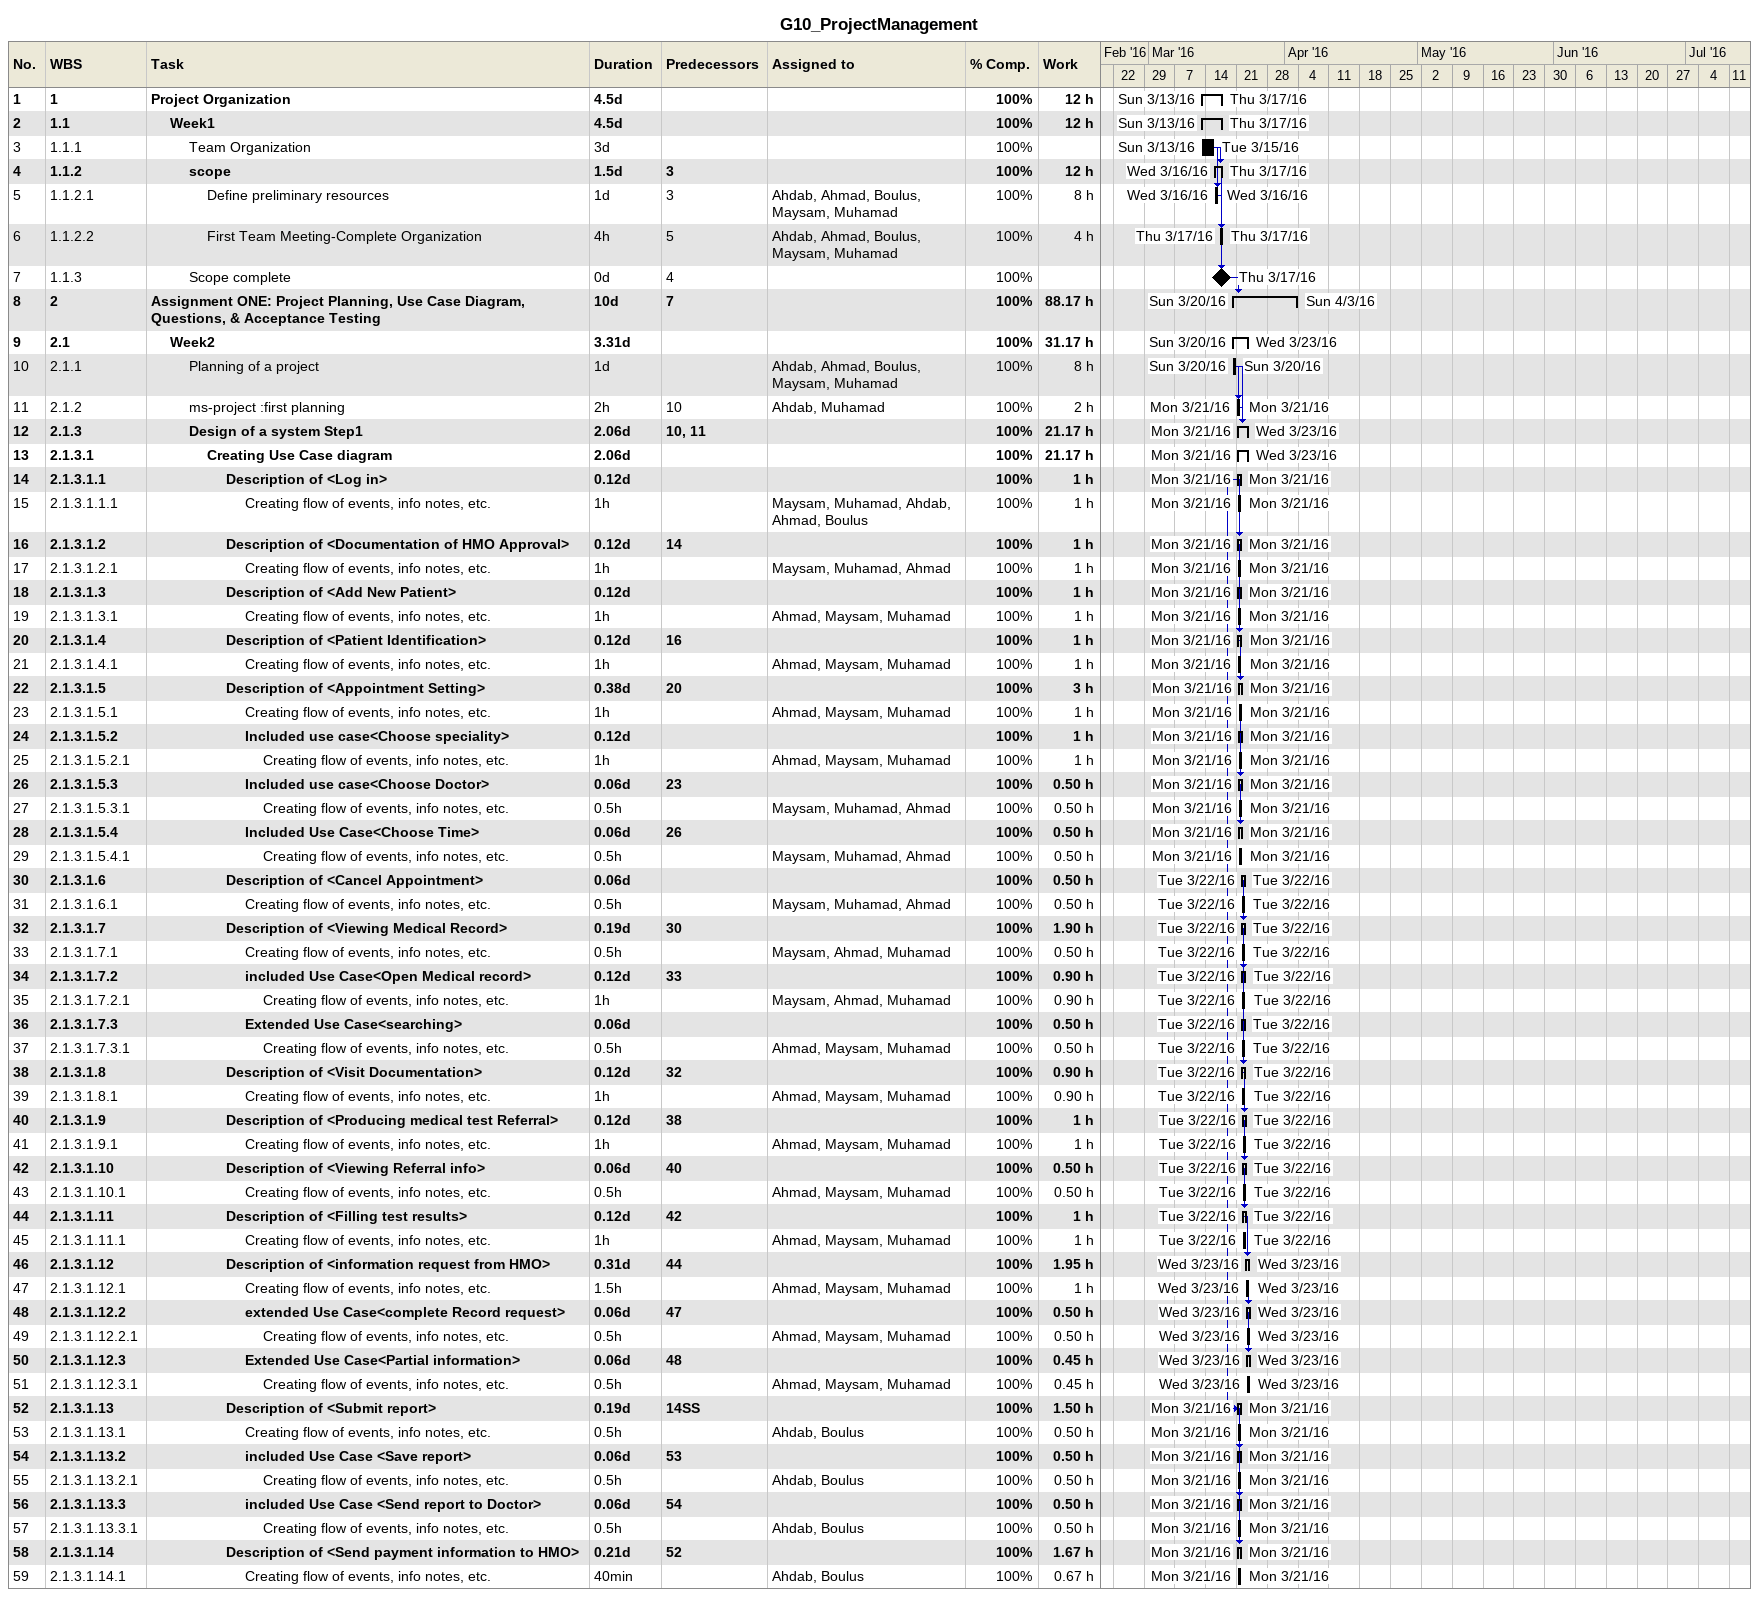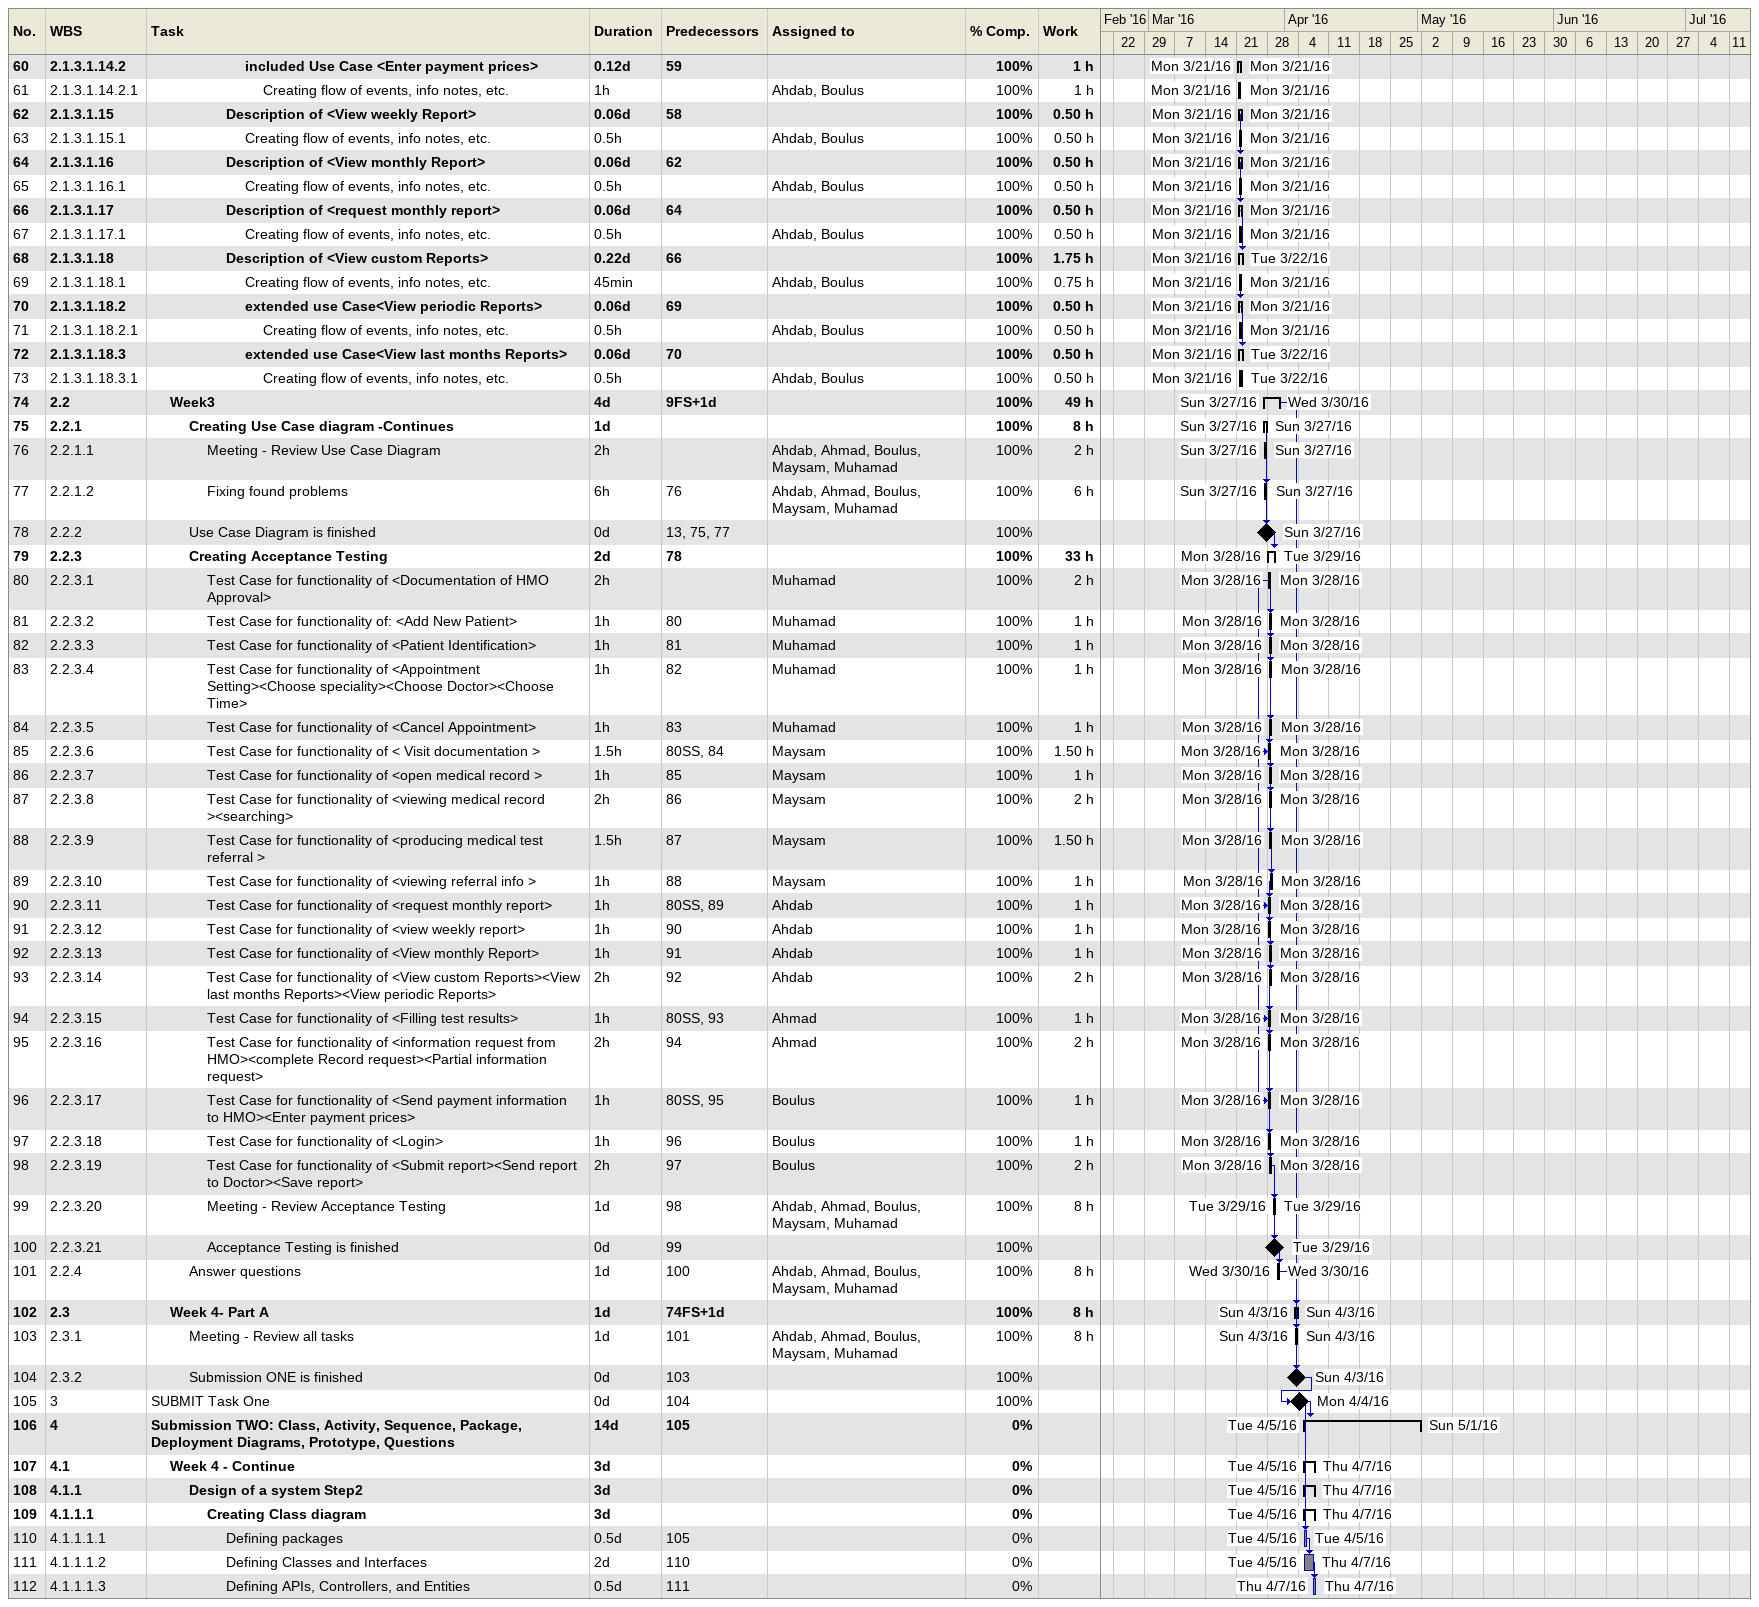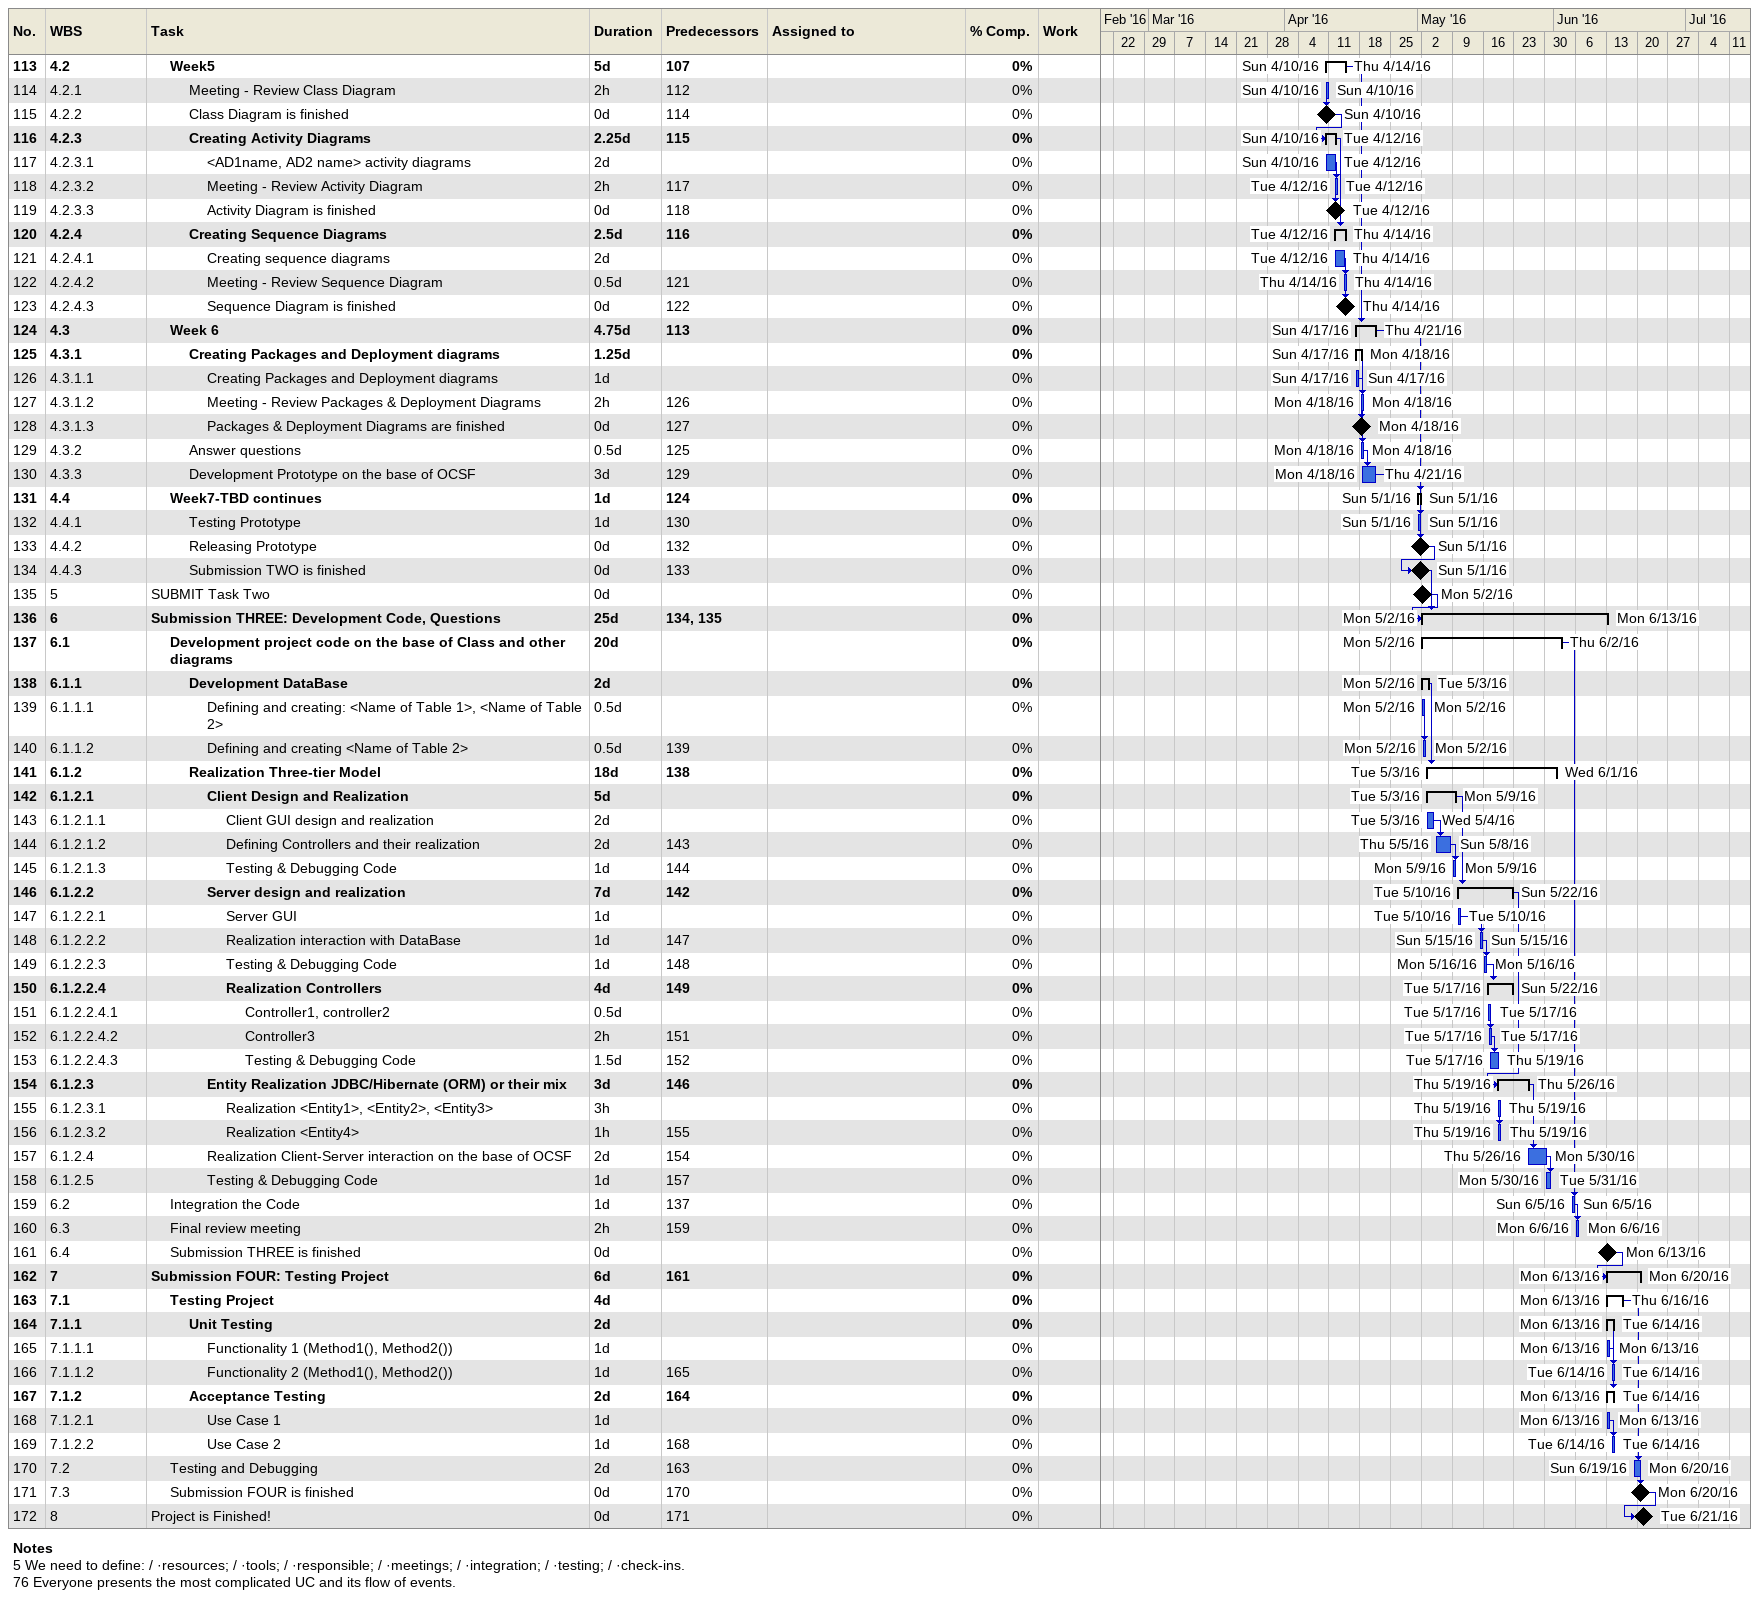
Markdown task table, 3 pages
G10_ProjectManagement

| ID | WBS | Task | Duration | Start | Finish | Predecessors | Resources | % complete | Work (h) |
|---|---|---|---|---|---|---|---|---|---|
| 1 | 1 | **Project Organization** | 4.5d | 2016-03-13 | 2016-03-17 |  |  | 100 | 12 |
| 2 | 1.1 | **Week1** | 4.5d | 2016-03-13 | 2016-03-17 |  |  | 100 | 12 |
| 3 | 1.1.1 | Team Organization | 3d | 2016-03-13 | 2016-03-15 |  |  | 100 |  |
| 4 | 1.1.2 | **scope** | 1.5d | 2016-03-16 | 2016-03-17 | 3 |  | 100 | 12 |
| 5 | 1.1.2.1 | Define preliminary resources | 1d | 2016-03-16 | 2016-03-16 | 3 | Ahdab, Ahmad, Boulus, Maysam, Muhamad | 100 | 8 |
| 6 | 1.1.2.2 | First Team Meeting-Complete Organization | 4h | 2016-03-17 | 2016-03-17 | 5 | Ahdab, Ahmad, Boulus, Maysam, Muhamad | 100 | 4 |
| 7 | 1.1.3 | Scope complete | 0d | 2016-03-17 | 2016-03-17 | 4 |  | 100 |  |
| 8 | 2 | **Assignment ONE: Project Planning, Use Case Diagram, Questions, & Acceptance Testing** | 10d | 2016-03-20 | 2016-04-03 | 7 |  | 100 | 88.17 |
| 9 | 2.1 | **Week2** | 3.31d | 2016-03-20 | 2016-03-23 |  |  | 100 | 31.17 |
| 10 | 2.1.1 | Planning of a project | 1d | 2016-03-20 | 2016-03-20 |  | Ahdab, Ahmad, Boulus, Maysam, Muhamad | 100 | 8 |
| 11 | 2.1.2 | ms-project :first planning | 2h | 2016-03-21 | 2016-03-21 | 10 | Ahdab, Muhamad | 100 | 2 |
| 12 | 2.1.3 | **Design of a system Step1** | 2.06d | 2016-03-21 | 2016-03-23 | 10, 11 |  | 100 | 21.17 |
| 13 | 2.1.3.1 | **Creating Use Case diagram** | 2.06d | 2016-03-21 | 2016-03-23 |  |  | 100 | 21.17 |
| 14 | 2.1.3.1.1 | **Description of <Log in>** | 0.12d | 2016-03-21 | 2016-03-21 |  |  | 100 | 1 |
| 15 | 2.1.3.1.1.1 | Creating flow of events, info notes, etc. | 1h | 2016-03-21 | 2016-03-21 |  | Maysam, Muhamad, Ahdab, Ahmad, Boulus | 100 | 1 |
| 16 | 2.1.3.1.2 | **Description of <Documentation of HMO Approval>** | 0.12d | 2016-03-21 | 2016-03-21 | 14 |  | 100 | 1 |
| 17 | 2.1.3.1.2.1 | Creating flow of events, info notes, etc. | 1h | 2016-03-21 | 2016-03-21 |  | Maysam, Muhamad, Ahmad | 100 | 1 |
| 18 | 2.1.3.1.3 | **Description of <Add New Patient>** | 0.12d | 2016-03-21 | 2016-03-21 |  |  | 100 | 1 |
| 19 | 2.1.3.1.3.1 | Creating flow of events, info notes, etc. | 1h | 2016-03-21 | 2016-03-21 |  | Ahmad, Maysam, Muhamad | 100 | 1 |
| 20 | 2.1.3.1.4 | **Description of <Patient Identification>** | 0.12d | 2016-03-21 | 2016-03-21 | 16 |  | 100 | 1 |
| 21 | 2.1.3.1.4.1 | Creating flow of events, info notes, etc. | 1h | 2016-03-21 | 2016-03-21 |  | Ahmad, Maysam, Muhamad | 100 | 1 |
| 22 | 2.1.3.1.5 | **Description of <Appointment Setting>** | 0.38d | 2016-03-21 | 2016-03-21 | 20 |  | 100 | 3 |
| 23 | 2.1.3.1.5.1 | Creating flow of events, info notes, etc. | 1h | 2016-03-21 | 2016-03-21 |  | Ahmad, Maysam, Muhamad | 100 | 1 |
| 24 | 2.1.3.1.5.2 | **Included use case<Choose speciality>** | 0.12d | 2016-03-21 | 2016-03-21 |  |  | 100 | 1 |
| 25 | 2.1.3.1.5.2.1 | Creating flow of events, info notes, etc. | 1h | 2016-03-21 | 2016-03-21 |  | Ahmad, Maysam, Muhamad | 100 | 1 |
| 26 | 2.1.3.1.5.3 | **Included use case<Choose Doctor>** | 0.06d | 2016-03-21 | 2016-03-21 | 23 |  | 100 | 0.50 |
| 27 | 2.1.3.1.5.3.1 | Creating flow of events, info notes, etc. | 0.5h | 2016-03-21 | 2016-03-21 |  | Maysam, Muhamad, Ahmad | 100 | 0.50 |
| 28 | 2.1.3.1.5.4 | **Included Use Case<Choose Time>** | 0.06d | 2016-03-21 | 2016-03-21 | 26 |  | 100 | 0.50 |
| 29 | 2.1.3.1.5.4.1 | Creating flow of events, info notes, etc. | 0.5h | 2016-03-21 | 2016-03-21 |  | Maysam, Muhamad, Ahmad | 100 | 0.50 |
| 30 | 2.1.3.1.6 | **Description of <Cancel Appointment>** | 0.06d | 2016-03-22 | 2016-03-22 |  |  | 100 | 0.50 |
| 31 | 2.1.3.1.6.1 | Creating flow of events, info notes, etc. | 0.5h | 2016-03-22 | 2016-03-22 |  | Maysam, Muhamad, Ahmad | 100 | 0.50 |
| 32 | 2.1.3.1.7 | **Description of <Viewing Medical Record>** | 0.19d | 2016-03-22 | 2016-03-22 | 30 |  | 100 | 1.90 |
| 33 | 2.1.3.1.7.1 | Creating flow of events, info notes, etc. | 0.5h | 2016-03-22 | 2016-03-22 |  | Maysam, Ahmad, Muhamad | 100 | 0.50 |
| 34 | 2.1.3.1.7.2 | **included Use Case<Open Medical record>** | 0.12d | 2016-03-22 | 2016-03-22 | 33 |  | 100 | 0.90 |
| 35 | 2.1.3.1.7.2.1 | Creating flow of events, info notes, etc. | 1h | 2016-03-22 | 2016-03-22 |  | Maysam, Ahmad, Muhamad | 100 | 0.90 |
| 36 | 2.1.3.1.7.3 | **Extended Use Case<searching>** | 0.06d | 2016-03-22 | 2016-03-22 |  |  | 100 | 0.50 |
| 37 | 2.1.3.1.7.3.1 | Creating flow of events, info notes, etc. | 0.5h | 2016-03-22 | 2016-03-22 |  | Ahmad, Maysam, Muhamad | 100 | 0.50 |
| 38 | 2.1.3.1.8 | **Description of <Visit Documentation>** | 0.12d | 2016-03-22 | 2016-03-22 | 32 |  | 100 | 0.90 |
| 39 | 2.1.3.1.8.1 | Creating flow of events, info notes, etc. | 1h | 2016-03-22 | 2016-03-22 |  | Ahmad, Maysam, Muhamad | 100 | 0.90 |
| 40 | 2.1.3.1.9 | **Description of <Producing medical test Referral>** | 0.12d | 2016-03-22 | 2016-03-22 | 38 |  | 100 | 1 |
| 41 | 2.1.3.1.9.1 | Creating flow of events, info notes, etc. | 1h | 2016-03-22 | 2016-03-22 |  | Ahmad, Maysam, Muhamad | 100 | 1 |
| 42 | 2.1.3.1.10 | **Description of <Viewing Referral info>** | 0.06d | 2016-03-22 | 2016-03-22 | 40 |  | 100 | 0.50 |
| 43 | 2.1.3.1.10.1 | Creating flow of events, info notes, etc. | 0.5h | 2016-03-22 | 2016-03-22 |  | Ahmad, Maysam, Muhamad | 100 | 0.50 |
| 44 | 2.1.3.1.11 | **Description of <Filling test results>** | 0.12d | 2016-03-22 | 2016-03-22 | 42 |  | 100 | 1 |
| 45 | 2.1.3.1.11.1 | Creating flow of events, info notes, etc. | 1h | 2016-03-22 | 2016-03-22 |  | Ahmad, Maysam, Muhamad | 100 | 1 |
| 46 | 2.1.3.1.12 | **Description of <information request from HMO>** | 0.31d | 2016-03-23 | 2016-03-23 | 44 |  | 100 | 1.95 |
| 47 | 2.1.3.1.12.1 | Creating flow of events, info notes, etc. | 1.5h | 2016-03-23 | 2016-03-23 |  | Ahmad, Maysam, Muhamad | 100 | 1 |
| 48 | 2.1.3.1.12.2 | **extended Use Case<complete Record request>** | 0.06d | 2016-03-23 | 2016-03-23 | 47 |  | 100 | 0.50 |
| 49 | 2.1.3.1.12.2.1 | Creating flow of events, info notes, etc. | 0.5h | 2016-03-23 | 2016-03-23 |  | Ahmad, Maysam, Muhamad | 100 | 0.50 |
| 50 | 2.1.3.1.12.3 | **Extended Use Case<Partial information>** | 0.06d | 2016-03-23 | 2016-03-23 | 48 |  | 100 | 0.45 |
| 51 | 2.1.3.1.12.3.1 | Creating flow of events, info notes, etc. | 0.5h | 2016-03-23 | 2016-03-23 |  | Ahmad, Maysam, Muhamad | 100 | 0.45 |
| 52 | 2.1.3.1.13 | **Description of <Submit report>** | 0.19d | 2016-03-21 | 2016-03-21 | 14SS |  | 100 | 1.50 |
| 53 | 2.1.3.1.13.1 | Creating flow of events, info notes, etc. | 0.5h | 2016-03-21 | 2016-03-21 |  | Ahdab, Boulus | 100 | 0.50 |
| 54 | 2.1.3.1.13.2 | **included Use Case <Save report>** | 0.06d | 2016-03-21 | 2016-03-21 | 53 |  | 100 | 0.50 |
| 55 | 2.1.3.1.13.2.1 | Creating flow of events, info notes, etc. | 0.5h | 2016-03-21 | 2016-03-21 |  | Ahdab, Boulus | 100 | 0.50 |
| 56 | 2.1.3.1.13.3 | **included Use Case <Send report to Doctor>** | 0.06d | 2016-03-21 | 2016-03-21 | 54 |  | 100 | 0.50 |
| 57 | 2.1.3.1.13.3.1 | Creating flow of events, info notes, etc. | 0.5h | 2016-03-21 | 2016-03-21 |  | Ahdab, Boulus | 100 | 0.50 |
| 58 | 2.1.3.1.14 | **Description of <Send payment information to HMO>** | 0.21d | 2016-03-21 | 2016-03-21 | 52 |  | 100 | 1.67 |
| 59 | 2.1.3.1.14.1 | Creating flow of events, info notes, etc. | 40min | 2016-03-21 | 2016-03-21 |  | Ahdab, Boulus | 100 | 0.67 |
| 60 | 2.1.3.1.14.2 | **included Use Case <Enter payment prices>** | 0.12d | 2016-03-21 | 2016-03-21 | 59 |  | 100 | 1 |
| 61 | 2.1.3.1.14.2.1 | Creating flow of events, info notes, etc. | 1h | 2016-03-21 | 2016-03-21 |  | Ahdab, Boulus | 100 | 1 |
| 62 | 2.1.3.1.15 | **Description of <View weekly Report>** | 0.06d | 2016-03-21 | 2016-03-21 | 58 |  | 100 | 0.50 |
| 63 | 2.1.3.1.15.1 | Creating flow of events, info notes, etc. | 0.5h | 2016-03-21 | 2016-03-21 |  | Ahdab, Boulus | 100 | 0.50 |
| 64 | 2.1.3.1.16 | **Description of <View monthly Report>** | 0.06d | 2016-03-21 | 2016-03-21 | 62 |  | 100 | 0.50 |
| 65 | 2.1.3.1.16.1 | Creating flow of events, info notes, etc. | 0.5h | 2016-03-21 | 2016-03-21 |  | Ahdab, Boulus | 100 | 0.50 |
| 66 | 2.1.3.1.17 | **Description of <request monthly report>** | 0.06d | 2016-03-21 | 2016-03-21 | 64 |  | 100 | 0.50 |
| 67 | 2.1.3.1.17.1 | Creating flow of events, info notes, etc. | 0.5h | 2016-03-21 | 2016-03-21 |  | Ahdab, Boulus | 100 | 0.50 |
| 68 | 2.1.3.1.18 | **Description of <View custom Reports>** | 0.22d | 2016-03-21 | 2016-03-22 | 66 |  | 100 | 1.75 |
| 69 | 2.1.3.1.18.1 | Creating flow of events, info notes, etc. | 45min | 2016-03-21 | 2016-03-21 |  | Ahdab, Boulus | 100 | 0.75 |
| 70 | 2.1.3.1.18.2 | **extended use Case<View periodic Reports>** | 0.06d | 2016-03-21 | 2016-03-21 | 69 |  | 100 | 0.50 |
| 71 | 2.1.3.1.18.2.1 | Creating flow of events, info notes, etc. | 0.5h | 2016-03-21 | 2016-03-21 |  | Ahdab, Boulus | 100 | 0.50 |
| 72 | 2.1.3.1.18.3 | **extended use Case<View last months Reports>** | 0.06d | 2016-03-21 | 2016-03-22 | 70 |  | 100 | 0.50 |
| 73 | 2.1.3.1.18.3.1 | Creating flow of events, info notes, etc. | 0.5h | 2016-03-21 | 2016-03-22 |  | Ahdab, Boulus | 100 | 0.50 |
| 74 | 2.2 | **Week3** | 4d | 2016-03-27 | 2016-03-30 | 9FS+1d |  | 100 | 49 |
| 75 | 2.2.1 | **Creating Use Case diagram -Continues** | 1d | 2016-03-27 | 2016-03-27 |  |  | 100 | 8 |
| 76 | 2.2.1.1 | Meeting - Review Use Case Diagram | 2h | 2016-03-27 | 2016-03-27 |  | Ahdab, Ahmad, Boulus, Maysam, Muhamad | 100 | 2 |
| 77 | 2.2.1.2 | Fixing found problems | 6h | 2016-03-27 | 2016-03-27 | 76 | Ahdab, Ahmad, Boulus, Maysam, Muhamad | 100 | 6 |
| 78 | 2.2.2 | Use Case Diagram is finished | 0d | 2016-03-27 | 2016-03-27 | 13, 75, 77 |  | 100 |  |
| 79 | 2.2.3 | **Creating Acceptance Testing** | 2d | 2016-03-28 | 2016-03-29 | 78 |  | 100 | 33 |
| 80 | 2.2.3.1 | Test Case for functionality of <Documentation of HMO Approval> | 2h | 2016-03-28 | 2016-03-28 |  | Muhamad | 100 | 2 |
| 81 | 2.2.3.2 | Test Case for functionality of: <Add New Patient> | 1h | 2016-03-28 | 2016-03-28 | 80 | Muhamad | 100 | 1 |
| 82 | 2.2.3.3 | Test Case for functionality of <Patient Identification> | 1h | 2016-03-28 | 2016-03-28 | 81 | Muhamad | 100 | 1 |
| 83 | 2.2.3.4 | Test Case for functionality of <Appointment Setting><Choose speciality><Choose Doctor><Choose Time> | 1h | 2016-03-28 | 2016-03-28 | 82 | Muhamad | 100 | 1 |
| 84 | 2.2.3.5 | Test Case for functionality of <Cancel Appointment> | 1h | 2016-03-28 | 2016-03-28 | 83 | Muhamad | 100 | 1 |
| 85 | 2.2.3.6 | Test Case for functionality of < Visit documentation > | 1.5h | 2016-03-28 | 2016-03-28 | 80SS, 84 | Maysam | 100 | 1.50 |
| 86 | 2.2.3.7 | Test Case for functionality of <open medical record > | 1h | 2016-03-28 | 2016-03-28 | 85 | Maysam | 100 | 1 |
| 87 | 2.2.3.8 | Test Case for functionality of <viewing medical record ><searching> | 2h | 2016-03-28 | 2016-03-28 | 86 | Maysam | 100 | 2 |
| 88 | 2.2.3.9 | Test Case for functionality of <producing medical test referral > | 1.5h | 2016-03-28 | 2016-03-28 | 87 | Maysam | 100 | 1.50 |
| 89 | 2.2.3.10 | Test Case for functionality of <viewing referral info > | 1h | 2016-03-28 | 2016-03-28 | 88 | Maysam | 100 | 1 |
| 90 | 2.2.3.11 | Test Case for functionality of <request monthly report> | 1h | 2016-03-28 | 2016-03-28 | 80SS, 89 | Ahdab | 100 | 1 |
| 91 | 2.2.3.12 | Test Case for functionality of <view weekly report> | 1h | 2016-03-28 | 2016-03-28 | 90 | Ahdab | 100 | 1 |
| 92 | 2.2.3.13 | Test Case for functionality of <View monthly Report> | 1h | 2016-03-28 | 2016-03-28 | 91 | Ahdab | 100 | 1 |
| 93 | 2.2.3.14 | Test Case for functionality of <View custom Reports><View last months Reports><View periodic Reports> | 2h | 2016-03-28 | 2016-03-28 | 92 | Ahdab | 100 | 2 |
| 94 | 2.2.3.15 | Test Case for functionality of <Filling test results> | 1h | 2016-03-28 | 2016-03-28 | 80SS, 93 | Ahmad | 100 | 1 |
| 95 | 2.2.3.16 | Test Case for functionality of <information request from HMO><complete Record request><Partial information request> | 2h | 2016-03-28 | 2016-03-28 | 94 | Ahmad | 100 | 2 |
| 96 | 2.2.3.17 | Test Case for functionality of <Send payment information to HMO><Enter payment prices> | 1h | 2016-03-28 | 2016-03-28 | 80SS, 95 | Boulus | 100 | 1 |
| 97 | 2.2.3.18 | Test Case for functionality of <Login> | 1h | 2016-03-28 | 2016-03-28 | 96 | Boulus | 100 | 1 |
| 98 | 2.2.3.19 | Test Case for functionality of <Submit report><Send report to Doctor><Save report> | 2h | 2016-03-28 | 2016-03-28 | 97 | Boulus | 100 | 2 |
| 99 | 2.2.3.20 | Meeting - Review Acceptance Testing | 1d | 2016-03-29 | 2016-03-29 | 98 | Ahdab, Ahmad, Boulus, Maysam, Muhamad | 100 | 8 |
| 100 | 2.2.3.21 | Acceptance Testing is finished | 0d | 2016-03-29 | 2016-03-29 | 99 |  | 100 |  |
| 101 | 2.2.4 | Answer questions | 1d | 2016-03-30 | 2016-03-30 | 100 | Ahdab, Ahmad, Boulus, Maysam, Muhamad | 100 | 8 |
| 102 | 2.3 | **Week 4- Part A** | 1d | 2016-04-03 | 2016-04-03 | 74FS+1d |  | 100 | 8 |
| 103 | 2.3.1 | Meeting - Review all tasks | 1d | 2016-04-03 | 2016-04-03 | 101 | Ahdab, Ahmad, Boulus, Maysam, Muhamad | 100 | 8 |
| 104 | 2.3.2 | Submission ONE is finished | 0d | 2016-04-03 | 2016-04-03 | 103 |  | 100 |  |
| 105 | 3 | SUBMIT Task One | 0d | 2016-04-04 | 2016-04-04 | 104 |  | 100 |  |
| 106 | 4 | **Submission TWO: Class, Activity, Sequence, Package, Deployment Diagrams, Prototype, Questions** | 14d | 2016-04-05 | 2016-05-01 | 105 |  | 0 |  |
| 107 | 4.1 | **Week 4 - Continue** | 3d | 2016-04-05 | 2016-04-07 |  |  | 0 |  |
| 108 | 4.1.1 | **Design of a system Step2** | 3d | 2016-04-05 | 2016-04-07 |  |  | 0 |  |
| 109 | 4.1.1.1 | **Creating Class diagram** | 3d | 2016-04-05 | 2016-04-07 |  |  | 0 |  |
| 110 | 4.1.1.1.1 | Defining packages | 0.5d | 2016-04-05 | 2016-04-05 | 105 |  | 0 |  |
| 111 | 4.1.1.1.2 | Defining Classes and Interfaces | 2d | 2016-04-05 | 2016-04-07 | 110 |  | 0 |  |
| 112 | 4.1.1.1.3 | Defining APIs, Controllers, and Entities | 0.5d | 2016-04-07 | 2016-04-07 | 111 |  | 0 |  |
| 113 | 4.2 | **Week5** | 5d | 2016-04-10 | 2016-04-14 | 107 |  | 0 |  |
| 114 | 4.2.1 | Meeting - Review Class Diagram | 2h | 2016-04-10 | 2016-04-10 | 112 |  | 0 |  |
| 115 | 4.2.2 | Class Diagram is finished | 0d | 2016-04-10 | 2016-04-10 | 114 |  | 0 |  |
| 116 | 4.2.3 | **Creating Activity Diagrams** | 2.25d | 2016-04-10 | 2016-04-12 | 115 |  | 0 |  |
| 117 | 4.2.3.1 | <AD1name, AD2 name> activity diagrams | 2d | 2016-04-10 | 2016-04-12 |  |  | 0 |  |
| 118 | 4.2.3.2 | Meeting - Review Activity Diagram | 2h | 2016-04-12 | 2016-04-12 | 117 |  | 0 |  |
| 119 | 4.2.3.3 | Activity Diagram is finished | 0d | 2016-04-12 | 2016-04-12 | 118 |  | 0 |  |
| 120 | 4.2.4 | **Creating Sequence Diagrams** | 2.5d | 2016-04-12 | 2016-04-14 | 116 |  | 0 |  |
| 121 | 4.2.4.1 | Creating sequence diagrams | 2d | 2016-04-12 | 2016-04-14 |  |  | 0 |  |
| 122 | 4.2.4.2 | Meeting - Review Sequence Diagram | 0.5d | 2016-04-14 | 2016-04-14 | 121 |  | 0 |  |
| 123 | 4.2.4.3 | Sequence Diagram is finished | 0d | 2016-04-14 | 2016-04-14 | 122 |  | 0 |  |
| 124 | 4.3 | **Week 6** | 4.75d | 2016-04-17 | 2016-04-21 | 113 |  | 0 |  |
| 125 | 4.3.1 | **Creating Packages and Deployment diagrams** | 1.25d | 2016-04-17 | 2016-04-18 |  |  | 0 |  |
| 126 | 4.3.1.1 | Creating Packages and Deployment diagrams | 1d | 2016-04-17 | 2016-04-17 |  |  | 0 |  |
| 127 | 4.3.1.2 | Meeting - Review Packages & Deployment Diagrams | 2h | 2016-04-18 | 2016-04-18 | 126 |  | 0 |  |
| 128 | 4.3.1.3 | Packages & Deployment Diagrams are finished | 0d | 2016-04-18 | 2016-04-18 | 127 |  | 0 |  |
| 129 | 4.3.2 | Answer questions | 0.5d | 2016-04-18 | 2016-04-18 | 125 |  | 0 |  |
| 130 | 4.3.3 | Development Prototype on the base of OCSF | 3d | 2016-04-18 | 2016-04-21 | 129 |  | 0 |  |
| 131 | 4.4 | **Week7-TBD continues** | 1d | 2016-05-01 | 2016-05-01 | 124 |  | 0 |  |
| 132 | 4.4.1 | Testing Prototype | 1d | 2016-05-01 | 2016-05-01 | 130 |  | 0 |  |
| 133 | 4.4.2 | Releasing Prototype | 0d | 2016-05-01 | 2016-05-01 | 132 |  | 0 |  |
| 134 | 4.4.3 | Submission TWO is finished | 0d | 2016-05-01 | 2016-05-01 | 133 |  | 0 |  |
| 135 | 5 | SUBMIT Task Two | 0d | 2016-05-02 | 2016-05-02 |  |  | 0 |  |
| 136 | 6 | **Submission THREE: Development Code, Questions** | 25d | 2016-05-02 | 2016-06-13 | 134, 135 |  | 0 |  |
| 137 | 6.1 | **Development project code on the base of Class and other diagrams** | 20d | 2016-05-02 | 2016-06-02 |  |  | 0 |  |
| 138 | 6.1.1 | **Development DataBase** | 2d | 2016-05-02 | 2016-05-03 |  |  | 0 |  |
| 139 | 6.1.1.1 | Defining and creating: <Name of Table 1>, <Name of Table 2> | 0.5d | 2016-05-02 | 2016-05-02 |  |  | 0 |  |
| 140 | 6.1.1.2 | Defining and creating <Name of Table 2> | 0.5d | 2016-05-02 | 2016-05-02 | 139 |  | 0 |  |
| 141 | 6.1.2 | **Realization Three-tier Model** | 18d | 2016-05-03 | 2016-06-01 | 138 |  | 0 |  |
| 142 | 6.1.2.1 | **Client Design and Realization** | 5d | 2016-05-03 | 2016-05-09 |  |  | 0 |  |
| 143 | 6.1.2.1.1 | Client GUI design and realization | 2d | 2016-05-03 | 2016-05-04 |  |  | 0 |  |
| 144 | 6.1.2.1.2 | Defining Controllers and their realization | 2d | 2016-05-05 | 2016-05-08 | 143 |  | 0 |  |
| 145 | 6.1.2.1.3 | Testing & Debugging Code | 1d | 2016-05-09 | 2016-05-09 | 144 |  | 0 |  |
| 146 | 6.1.2.2 | **Server design and realization** | 7d | 2016-05-10 | 2016-05-22 | 142 |  | 0 |  |
| 147 | 6.1.2.2.1 | Server GUI | 1d | 2016-05-10 | 2016-05-10 |  |  | 0 |  |
| 148 | 6.1.2.2.2 | Realization interaction with DataBase | 1d | 2016-05-15 | 2016-05-15 | 147 |  | 0 |  |
| 149 | 6.1.2.2.3 | Testing & Debugging Code | 1d | 2016-05-16 | 2016-05-16 | 148 |  | 0 |  |
| 150 | 6.1.2.2.4 | **Realization Controllers** | 4d | 2016-05-17 | 2016-05-22 | 149 |  | 0 |  |
| 151 | 6.1.2.2.4.1 | Controller1, controller2 | 0.5d | 2016-05-17 | 2016-05-17 |  |  | 0 |  |
| 152 | 6.1.2.2.4.2 | Controller3 | 2h | 2016-05-17 | 2016-05-17 | 151 |  | 0 |  |
| 153 | 6.1.2.2.4.3 | Testing & Debugging Code | 1.5d | 2016-05-17 | 2016-05-19 | 152 |  | 0 |  |
| 154 | 6.1.2.3 | **Entity Realization JDBC/Hibernate (ORM) or their mix** | 3d | 2016-05-19 | 2016-05-26 | 146 |  | 0 |  |
| 155 | 6.1.2.3.1 | Realization <Entity1>, <Entity2>, <Entity3> | 3h | 2016-05-19 | 2016-05-19 |  |  | 0 |  |
| 156 | 6.1.2.3.2 | Realization <Entity4> | 1h | 2016-05-19 | 2016-05-19 | 155 |  | 0 |  |
| 157 | 6.1.2.4 | Realization Client-Server interaction on the base of OCSF | 2d | 2016-05-26 | 2016-05-30 | 154 |  | 0 |  |
| 158 | 6.1.2.5 | Testing & Debugging Code | 1d | 2016-05-30 | 2016-05-31 | 157 |  | 0 |  |
| 159 | 6.2 | Integration the Code | 1d | 2016-06-05 | 2016-06-05 | 137 |  | 0 |  |
| 160 | 6.3 | Final review meeting | 2h | 2016-06-06 | 2016-06-06 | 159 |  | 0 |  |
| 161 | 6.4 | Submission THREE is finished | 0d | 2016-06-13 | 2016-06-13 |  |  | 0 |  |
| 162 | 7 | **Submission FOUR: Testing Project** | 6d | 2016-06-13 | 2016-06-20 | 161 |  | 0 |  |
| 163 | 7.1 | **Testing Project** | 4d | 2016-06-13 | 2016-06-16 |  |  | 0 |  |
| 164 | 7.1.1 | **Unit Testing** | 2d | 2016-06-13 | 2016-06-14 |  |  | 0 |  |
| 165 | 7.1.1.1 | Functionality 1 (Method1(), Method2()) | 1d | 2016-06-13 | 2016-06-13 |  |  | 0 |  |
| 166 | 7.1.1.2 | Functionality 2 (Method1(), Method2()) | 1d | 2016-06-14 | 2016-06-14 | 165 |  | 0 |  |
| 167 | 7.1.2 | **Acceptance Testing** | 2d | 2016-06-13 | 2016-06-14 | 164 |  | 0 |  |
| 168 | 7.1.2.1 | Use Case 1 | 1d | 2016-06-13 | 2016-06-13 |  |  | 0 |  |
| 169 | 7.1.2.2 | Use Case 2 | 1d | 2016-06-14 | 2016-06-14 | 168 |  | 0 |  |
| 170 | 7.2 | Testing and Debugging | 2d | 2016-06-19 | 2016-06-20 | 163 |  | 0 |  |
| 171 | 7.3 | Submission FOUR is finished | 0d | 2016-06-20 | 2016-06-20 | 170 |  | 0 |  |
| 172 | 8 | Project is Finished! | 0d | 2016-06-21 | 2016-06-21 | 171 |  | 0 |  |

Notes
- 5: We need to define: / ·resources; / ·tools; / ·responsible; / ·meetings; / ·integration; / ·testing; / ·check-ins.
- 76: Everyone presents the most complicated UC and its flow of events.
